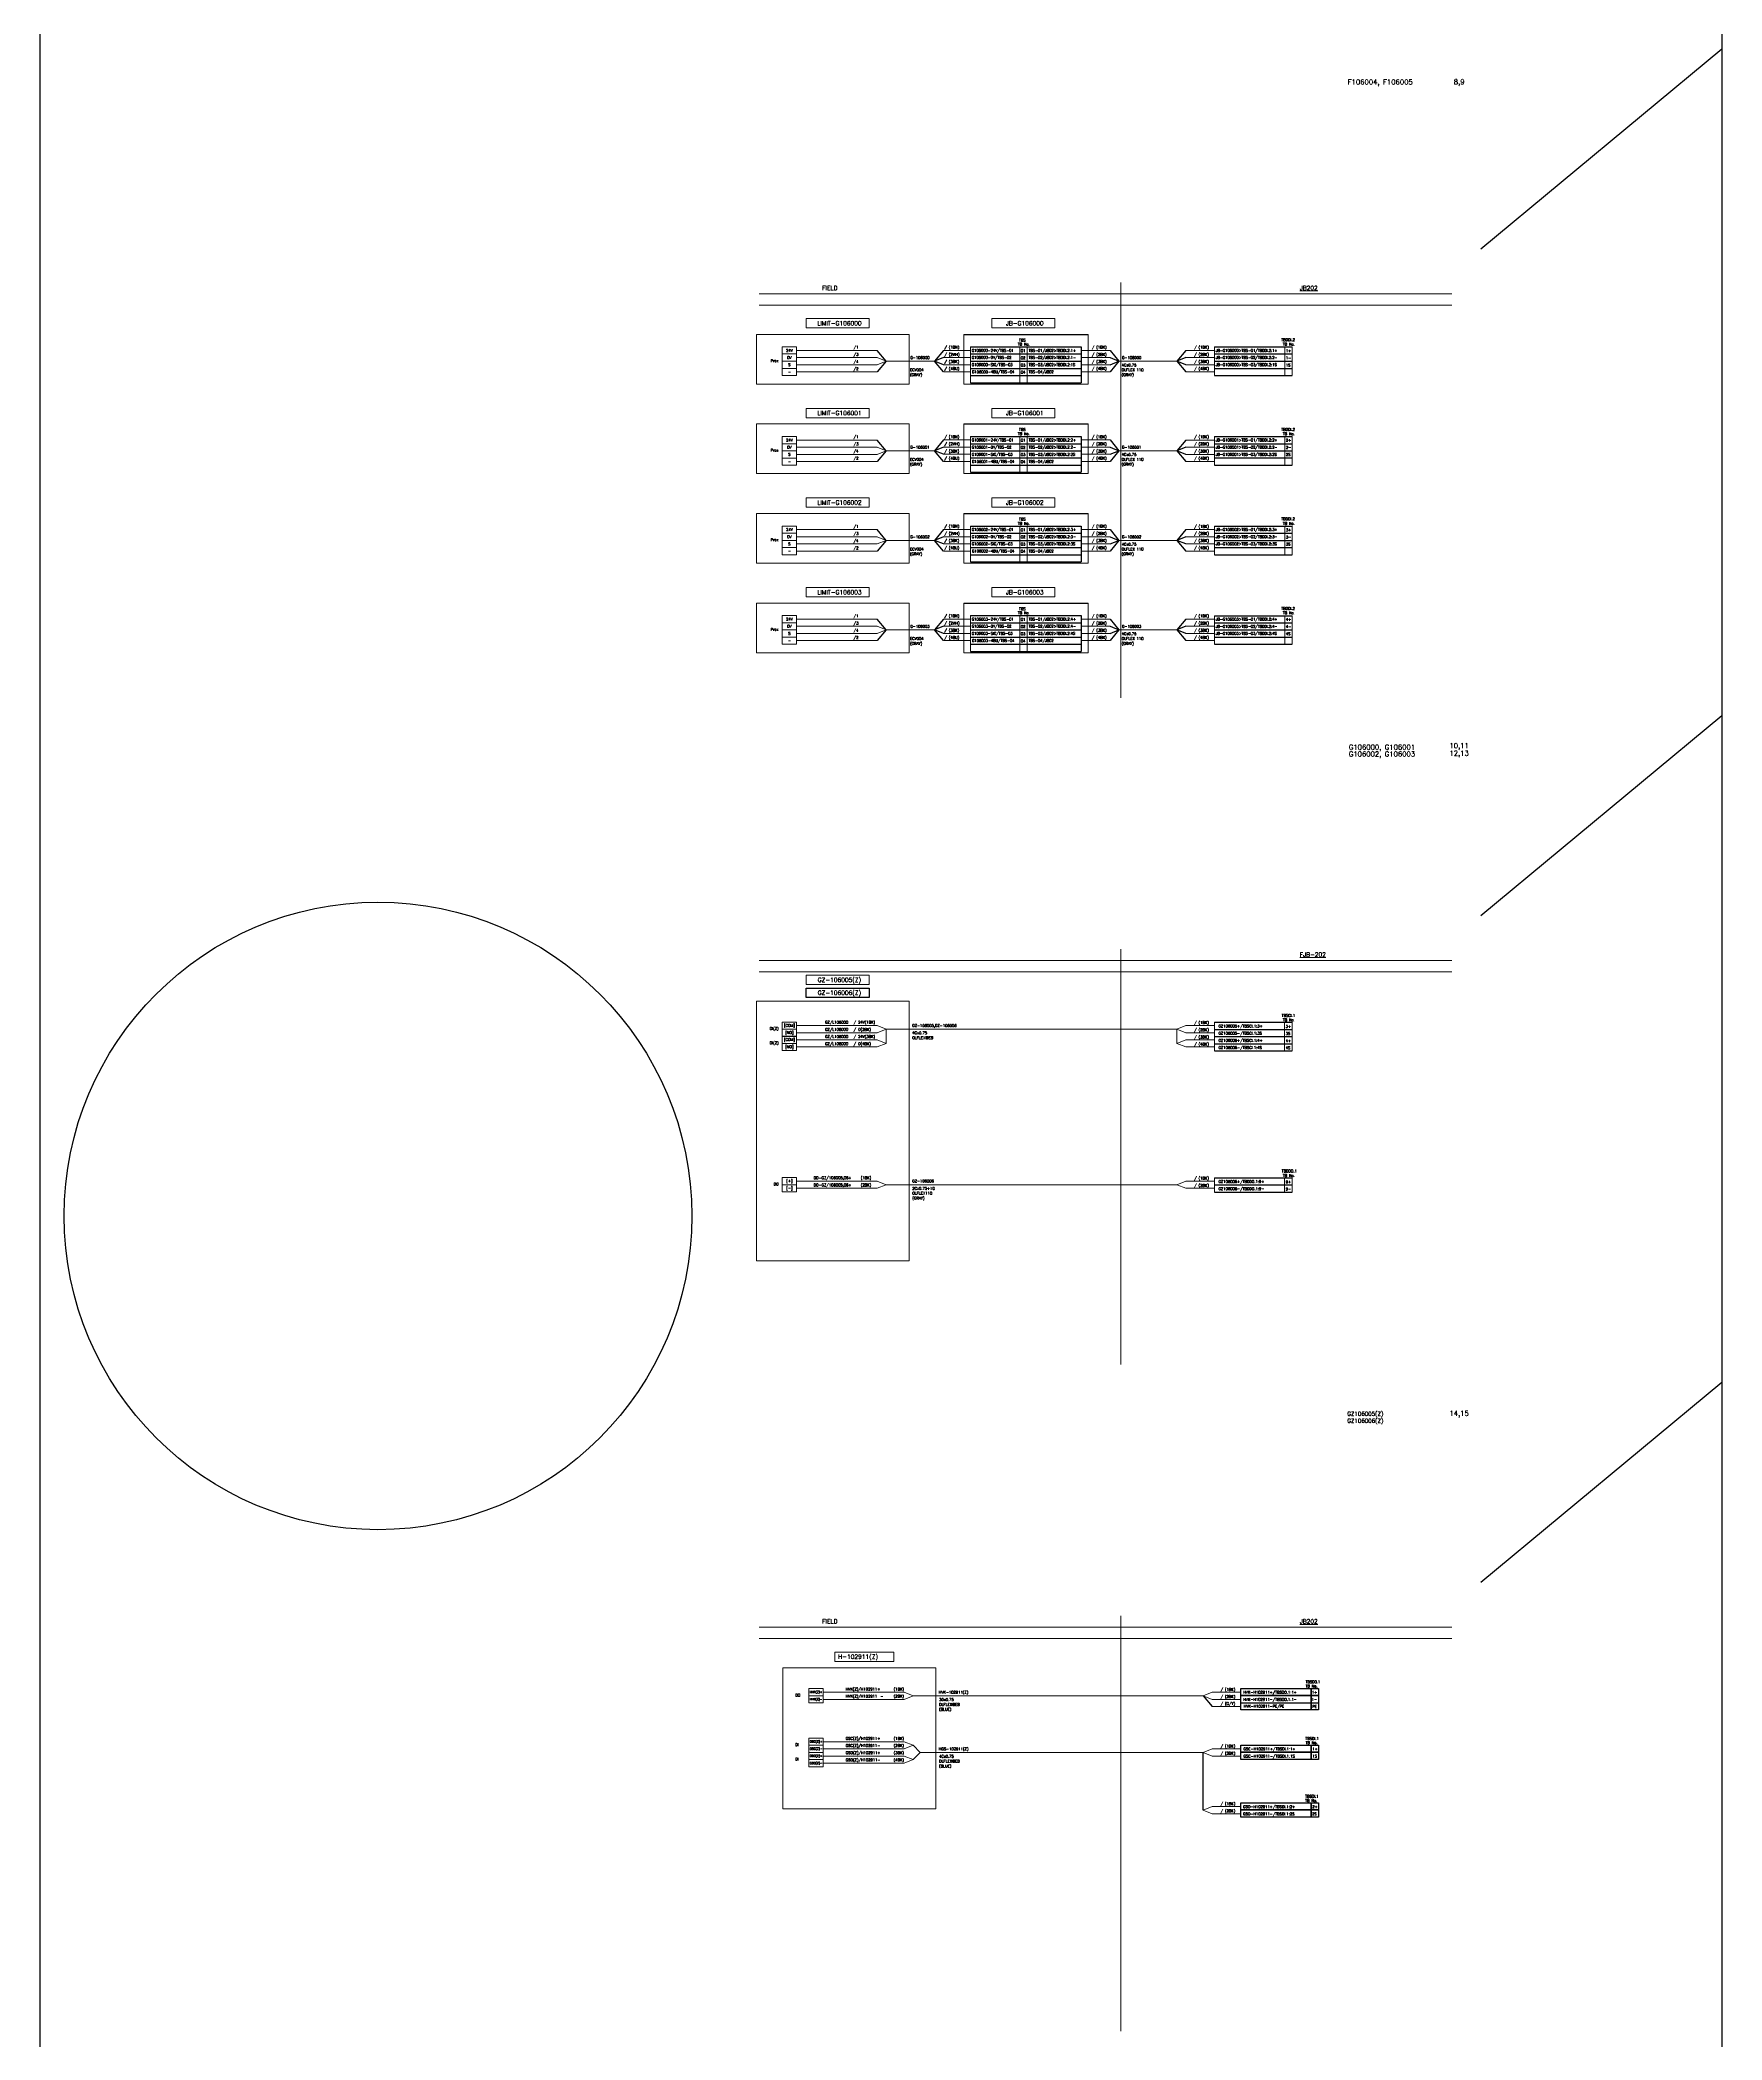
# Model space of a CAD drawing. Header units: millimetres. Extents: x -14942 to 24072, y -50285 to 2207.
# Drawn here: x -11137 to -10200, y -5395 to -4280 of the extents above; entities that cross this region are included whole.
import ezdxf
from ezdxf.enums import TextEntityAlignment as Align

# ---------------------------------------------------------------- set-up
doc = ezdxf.new("R2010")
doc.units = ezdxf.units.MM
doc.header["$MEASUREMENT"] = 0
for name, color, linetype in [('BORDER', 3, 'CONTINUOUS'), ('INSTRU', 4, 'CONTINUOUS'), ('INSTRUMENT', 1, 'CONTINUOUS'), ('LINE', 3, 'CONTINUOUS'), ('TEXT', 2, 'CONTINUOUS')]:
    doc.layers.add(name, color=color, linetype=linetype)
doc.styles.add('ROMANS', font='romans')

# ---------------------------------------------------------------- blocks, each defined once
blk = doc.blocks.new('TERMINAL BALL VALVE')
at = {"layer": 'INSTRU', "color": 7, "lineweight": 13}
for p, q in [((-10708.8, -4084.1), (-10700.8, -4084.1)), ((-10708.8, -4084.1), (-10708.8, -4088.1)), ((-10708.8, -4088.1), (-10700.8, -4088.1)), ((-10708.8, -4088.1), (-10708.8, -4092.1)), ((-10700.8, -4084.1), (-10700.8, -4088.1)), ((-10700.8, -4088.1), (-10700.8, -4092.1)), ((-10708.8, -4092.1), (-10700.8, -4092.1)), ((-10708.8, -4092.1), (-10700.8, -4092.1)), ((-10708.8, -4092.1), (-10700.8, -4092.1)), ((-10708.8, -4111.7), (-10708.8, -4115.7)), ((-10708.8, -4111.7), (-10700.8, -4111.7)), ((-10700.8, -4111.7), (-10700.8, -4115.7)), ((-10708.8, -4115.7), (-10700.8, -4115.7)), ((-10708.8, -4115.7), (-10708.8, -4119.7)), ((-10708.8, -4119.7), (-10700.8, -4119.7)), ((-10708.8, -4119.7), (-10708.8, -4123.7)), ((-10708.8, -4119.7), (-10700.8, -4119.7)), ((-10708.8, -4119.7), (-10700.8, -4119.7)), ((-10708.8, -4123.7), (-10700.8, -4123.7)), ((-10708.8, -4123.7), (-10708.8, -4127.7)), ((-10700.8, -4115.7), (-10700.8, -4119.7)), ((-10700.8, -4119.7), (-10700.8, -4123.7)), ((-10700.8, -4123.7), (-10700.8, -4127.7)), ((-10708.8, -4127.7), (-10700.8, -4127.7))]:
    blk.add_line(p, q, dxfattribs=at)
at = {"layer": 'TEXT', "color": 7, "lineweight": 13, "style": 'ROMANS'}
for s, p in [('HVK(Z)+', (-10704.8, -4086.1)), ('HVK(Z)-', (-10704.8, -4090.1)), ('GSC(Z)+', (-10704.8, -4113.7)), ('GSC(Z)-', (-10704.8, -4117.7)), ('GSO(Z)+', (-10704.8, -4121.7)), ('GSO(Z)-', (-10704.8, -4125.7))]:
    blk.add_text(s, height=1.2, dxfattribs=at).set_placement(p, align=Align.MIDDLE)
blk = doc.blocks.new('BOX2')
at = {"layer": 'INSTRU', "color": 7, "lineweight": 13}
for p, q in [((-10467.9, -3369.9), (-10467.9, -3377.9)), ((-10428.8, -3369.9), (-10428.8, -3377.9)), ((-10424.6, -3369.9), (-10424.6, -3377.9))]:
    blk.add_line(p, q, dxfattribs=at)
at = {"layer": 'INSTRUMENT', "color": 7}
for p, q in [((-10467.9, -3369.9), (-10424.6, -3369.9)), ((-10467.9, -3373.9), (-10424.6, -3373.9)), ((-10467.9, -3377.9), (-10424.6, -3377.9))]:
    blk.add_line(p, q, dxfattribs=at)

msp = doc.modelspace()

# ---------------------------------------------------------------- linework, layer by layer
at = {"layer": 'BORDER', "color": 7, "lineweight": 13}
for p, q in [((-10736.5, -4421.5), (-10350.5, -4421.5)), ((-10736.5, -4427.8), (-10350.5, -4427.8)), ((-10736.5, -4793.1), (-10350.5, -4793.1)), ((-10736.5, -4799.4), (-10350.5, -4799.4)), ((-10736.5, -5164.7), (-10350.5, -5164.7)), ((-10736.5, -5171), (-10350.5, -5171))]:
    msp.add_line(p, q, dxfattribs=at)
at = {"layer": 'BORDER', "color": 7, "lineweight": 13, "ltscale": 2.5}
for p, q in [((-10535, -4415.2), (-10535, -4646.7)), ((-10535, -4786.8), (-10535, -5018.3)), ((-10535, -5158.4), (-10535, -5390))]:
    msp.add_line(p, q, dxfattribs=at)
at = {"layer": 'INSTRU', "color": 7, "lineweight": 13}
for p, q in [((-10723.7, -4451), (-10715.7, -4451)), ((-10723.7, -4451), (-10715.7, -4451)), ((-10723.7, -4451), (-10715.7, -4451)), ((-10723.7, -4451), (-10723.7, -4455)), ((-10723.7, -4455), (-10715.7, -4455)), ((-10723.7, -4455), (-10715.7, -4455)), ((-10723.7, -4455), (-10715.7, -4455)), ((-10723.7, -4455), (-10723.7, -4459)), ((-10723.7, -4459), (-10723.7, -4463)), ((-10723.7, -4459), (-10715.7, -4459)), ((-10715.7, -4451), (-10715.7, -4455)), ((-10715.7, -4455), (-10715.7, -4459)), ((-10715.7, -4459), (-10715.7, -4463)), ((-10618.8, -4451), (-10618.8, -4471)), ((-10591.3, -4451), (-10591.3, -4471)), ((-10587.2, -4451), (-10587.2, -4471)), ((-10482.7, -4451), (-10482.7, -4467)), ((-10443.6, -4451), (-10443.6, -4467)), ((-10439.5, -4451), (-10439.5, -4467)), ((-10723.7, -4463), (-10715.7, -4463)), ((-10723.7, -4463), (-10723.7, -4467)), ((-10723.7, -4467), (-10715.7, -4467)), ((-10715.7, -4463), (-10715.7, -4467)), ((-10723.7, -4501), (-10715.7, -4501)), ((-10723.7, -4501), (-10715.7, -4501)), ((-10723.7, -4501), (-10715.7, -4501)), ((-10723.7, -4501), (-10723.7, -4505)), ((-10715.7, -4501), (-10715.7, -4505)), ((-10618.8, -4501), (-10618.8, -4520.9)), ((-10591.3, -4501), (-10591.3, -4520.9)), ((-10587.2, -4501), (-10587.2, -4520.9)), ((-10482.7, -4501), (-10482.7, -4516.9)), ((-10443.6, -4501), (-10443.6, -4516.9)), ((-10439.5, -4501), (-10439.5, -4516.9)), ((-10723.7, -4505), (-10715.7, -4505)), ((-10723.7, -4505), (-10715.7, -4505)), ((-10723.7, -4505), (-10715.7, -4505)), ((-10723.7, -4505), (-10723.7, -4509)), ((-10723.7, -4509), (-10723.7, -4513)), ((-10723.7, -4509), (-10715.7, -4509)), ((-10723.7, -4513), (-10715.7, -4513)), ((-10723.7, -4513), (-10723.7, -4517)), ((-10715.7, -4505), (-10715.7, -4509)), ((-10715.7, -4509), (-10715.7, -4513)), ((-10715.7, -4513), (-10715.7, -4517)), ((-10723.7, -4517), (-10715.7, -4517)), ((-10723.7, -4550.9), (-10715.7, -4550.9)), ((-10723.7, -4550.9), (-10715.7, -4550.9)), ((-10723.7, -4550.9), (-10715.7, -4550.9)), ((-10723.7, -4550.9), (-10723.7, -4554.9)), ((-10723.7, -4554.9), (-10715.7, -4554.9)), ((-10723.7, -4554.9), (-10715.7, -4554.9)), ((-10723.7, -4554.9), (-10715.7, -4554.9)), ((-10723.7, -4554.9), (-10723.7, -4558.9)), ((-10723.7, -4558.9), (-10723.7, -4562.9)), ((-10723.7, -4558.9), (-10715.7, -4558.9)), ((-10715.7, -4550.9), (-10715.7, -4554.9)), ((-10715.7, -4554.9), (-10715.7, -4558.9)), ((-10715.7, -4558.9), (-10715.7, -4562.9)), ((-10618.8, -4550.9), (-10618.8, -4570.8)), ((-10591.3, -4550.9), (-10591.3, -4570.8)), ((-10587.2, -4550.9), (-10587.2, -4570.8)), ((-10482.7, -4550.9), (-10482.7, -4566.9)), ((-10443.6, -4550.9), (-10443.6, -4566.9)), ((-10439.5, -4550.9), (-10439.5, -4566.9)), ((-10723.7, -4562.9), (-10715.7, -4562.9)), ((-10723.7, -4562.9), (-10723.7, -4566.9)), ((-10723.7, -4566.9), (-10715.7, -4566.9)), ((-10715.7, -4562.9), (-10715.7, -4566.9)), ((-10723.7, -4600.8), (-10715.7, -4600.8)), ((-10723.7, -4600.8), (-10715.7, -4600.8)), ((-10723.7, -4600.8), (-10715.7, -4600.8)), ((-10723.7, -4600.8), (-10723.7, -4604.8)), ((-10715.7, -4600.8), (-10715.7, -4604.8)), ((-10618.8, -4600.8), (-10618.8, -4620.8)), ((-10591.3, -4600.8), (-10591.3, -4620.8)), ((-10587.2, -4600.8), (-10587.2, -4620.8)), ((-10482.7, -4600.9), (-10482.7, -4616.8)), ((-10443.6, -4600.9), (-10443.6, -4616.8)), ((-10439.5, -4600.9), (-10439.5, -4616.8)), ((-10723.7, -4604.8), (-10715.7, -4604.8)), ((-10723.7, -4604.8), (-10715.7, -4604.8)), ((-10723.7, -4604.8), (-10715.7, -4604.8)), ((-10723.7, -4604.8), (-10723.7, -4608.8)), ((-10723.7, -4608.8), (-10723.7, -4612.8)), ((-10723.7, -4608.8), (-10715.7, -4608.8)), ((-10723.7, -4612.8), (-10715.7, -4612.8)), ((-10723.7, -4612.8), (-10723.7, -4616.8)), ((-10715.7, -4604.8), (-10715.7, -4608.8)), ((-10715.7, -4608.8), (-10715.7, -4612.8)), ((-10715.7, -4612.8), (-10715.7, -4616.8)), ((-10723.7, -4616.8), (-10715.7, -4616.8)), ((-10723.7, -4827.4), (-10715.7, -4827.4)), ((-10723.7, -4827.4), (-10723.7, -4831.4)), ((-10715.7, -4827.4), (-10715.7, -4831.4)), ((-10723.7, -4831.4), (-10715.7, -4831.4)), ((-10723.7, -4831.4), (-10723.7, -4835.4)), ((-10723.7, -4835.3), (-10715.7, -4835.3)), ((-10723.7, -4835.3), (-10723.7, -4839.3)), ((-10723.7, -4835.4), (-10715.7, -4835.4)), ((-10723.7, -4835.4), (-10715.7, -4835.4)), ((-10715.7, -4831.4), (-10715.7, -4835.4)), ((-10715.7, -4835.3), (-10715.7, -4839.3)), ((-10723.7, -4839.3), (-10715.7, -4839.3)), ((-10723.7, -4839.3), (-10723.7, -4843.3)), ((-10723.7, -4843.3), (-10715.7, -4843.3)), ((-10723.7, -4843.3), (-10715.7, -4843.3)), ((-10715.7, -4839.3), (-10715.7, -4843.3)), ((-10723.7, -4914.1), (-10715.7, -4914.1)), ((-10723.7, -4914.1), (-10723.7, -4918.1)), ((-10715.7, -4914.1), (-10715.7, -4918.1)), ((-10723.7, -4918.1), (-10715.7, -4918.1)), ((-10723.7, -4918.1), (-10723.7, -4922.1)), ((-10723.7, -4922.1), (-10715.7, -4922.1)), ((-10723.7, -4922.1), (-10715.7, -4922.1)), ((-10715.7, -4918.1), (-10715.7, -4922.1))]:
    msp.add_line(p, q, dxfattribs=at)
at = {"layer": 'INSTRUMENT', "color": 7}
for p, q in [((-11137.4, -2798.3), (-11137.4, -38144.8)), ((-10199.9, -2798.3), (-10199.9, -35286.8)), ((-10334.4, -4396.3), (-10199.9, -4284.9)), ((-10622.4, -4444.1), (-10553.2, -4444.1)), ((-10665.7, -4459), (-10670.7, -4453)), ((-10665.7, -4459), (-10670.7, -4465)), ((-10633.8, -4453), (-10638.8, -4459)), ((-10633.8, -4457), (-10638.8, -4459)), ((-10633.8, -4461), (-10638.8, -4459)), ((-10633.8, -4465), (-10638.8, -4459)), ((-10618.8, -4451), (-10591.3, -4451)), ((-10618.8, -4455), (-10557.1, -4455)), ((-10618.8, -4459), (-10557.1, -4459)), ((-10591.3, -4451), (-10557.1, -4451)), ((-10557.1, -4451), (-10557.1, -4471)), ((-10541, -4453), (-10536, -4459)), ((-10541, -4457), (-10536, -4459)), ((-10536, -4459), (-10541, -4465)), ((-10541, -4461), (-10536, -4459)), ((-10498.8, -4453), (-10503.8, -4459)), ((-10498.8, -4457), (-10503.8, -4459)), ((-10503.8, -4459), (-10498.8, -4465)), ((-10498.8, -4461), (-10503.8, -4459)), ((-10482.7, -4451), (-10439.5, -4451)), ((-10482.7, -4455), (-10439.5, -4455)), ((-10482.7, -4459), (-10439.5, -4459)), ((-10618.8, -4463), (-10557.1, -4463)), ((-10618.8, -4467), (-10557.1, -4467)), ((-10482.7, -4463), (-10439.5, -4463)), ((-10482.7, -4467), (-10439.5, -4467)), ((-10618.8, -4471), (-10557.1, -4471)), ((-10665.7, -4509), (-10670.7, -4503)), ((-10633.8, -4502.9), (-10638.8, -4508.9)), ((-10622.4, -4494), (-10553.2, -4494)), ((-10618.8, -4501), (-10591.3, -4501)), ((-10591.3, -4501), (-10557.1, -4501)), ((-10557.1, -4501), (-10557.1, -4520.9)), ((-10541, -4502.9), (-10536, -4508.9)), ((-10498.8, -4503), (-10503.8, -4509)), ((-10482.7, -4501), (-10439.5, -4501)), ((-10665.7, -4509), (-10670.7, -4515)), ((-10633.8, -4506.9), (-10638.8, -4509)), ((-10633.8, -4510.9), (-10638.8, -4509)), ((-10633.8, -4515), (-10638.8, -4509)), ((-10618.8, -4505), (-10557.1, -4505)), ((-10618.8, -4508.9), (-10557.1, -4508.9)), ((-10618.8, -4512.9), (-10557.1, -4512.9)), ((-10541, -4506.9), (-10536, -4509)), ((-10541, -4510.9), (-10536, -4509)), ((-10536, -4509), (-10541, -4515)), ((-10498.8, -4507), (-10503.8, -4509)), ((-10503.8, -4509), (-10498.8, -4515)), ((-10498.8, -4511), (-10503.8, -4509)), ((-10482.7, -4505), (-10439.5, -4505)), ((-10482.7, -4509), (-10439.5, -4509)), ((-10482.7, -4512.9), (-10439.5, -4512.9)), ((-10618.8, -4516.9), (-10557.1, -4516.9)), ((-10618.8, -4520.9), (-10557.1, -4520.9)), ((-10482.7, -4516.9), (-10439.5, -4516.9)), ((-10622.4, -4544), (-10553.2, -4544)), ((-10665.7, -4558.9), (-10670.7, -4552.9)), ((-10665.7, -4558.9), (-10670.7, -4564.9)), ((-10633.8, -4552.9), (-10638.8, -4558.9)), ((-10633.8, -4556.9), (-10638.8, -4558.9)), ((-10633.8, -4560.9), (-10638.8, -4558.9)), ((-10633.8, -4564.9), (-10638.8, -4558.9)), ((-10618.8, -4550.9), (-10591.3, -4550.9)), ((-10618.8, -4554.9), (-10557.1, -4554.9)), ((-10618.8, -4558.9), (-10557.1, -4558.9)), ((-10591.3, -4550.9), (-10557.1, -4550.9)), ((-10557.1, -4550.9), (-10557.1, -4570.8)), ((-10541, -4552.9), (-10536, -4558.9)), ((-10541, -4556.9), (-10536, -4558.9)), ((-10541, -4560.9), (-10536, -4558.9)), ((-10536, -4558.9), (-10541, -4564.9)), ((-10498.8, -4552.9), (-10503.8, -4558.9)), ((-10498.8, -4556.9), (-10503.8, -4558.9)), ((-10503.8, -4558.9), (-10498.8, -4564.9)), ((-10498.8, -4560.9), (-10503.8, -4558.9)), ((-10482.7, -4550.9), (-10439.5, -4550.9)), ((-10482.7, -4554.9), (-10439.5, -4554.9)), ((-10482.7, -4558.9), (-10439.5, -4558.9)), ((-10618.8, -4562.9), (-10557.1, -4562.9)), ((-10618.8, -4566.9), (-10557.1, -4566.9)), ((-10618.8, -4570.8), (-10557.1, -4570.8)), ((-10482.7, -4562.9), (-10439.5, -4562.9)), ((-10482.7, -4566.9), (-10439.5, -4566.9)), ((-10665.7, -4608.8), (-10670.7, -4602.8)), ((-10633.8, -4602.8), (-10638.8, -4608.8)), ((-10622.4, -4593.9), (-10553.2, -4593.9)), ((-10618.8, -4600.8), (-10591.3, -4600.8)), ((-10591.3, -4600.8), (-10557.1, -4600.8)), ((-10557.1, -4600.8), (-10557.1, -4620.8)), ((-10541, -4602.8), (-10536, -4608.8)), ((-10498.8, -4602.8), (-10503.8, -4608.8)), ((-10482.7, -4600.9), (-10439.5, -4600.9)), ((-10665.7, -4608.8), (-10670.7, -4614.8)), ((-10633.8, -4606.8), (-10638.8, -4608.8)), ((-10633.8, -4610.8), (-10638.8, -4608.8)), ((-10633.8, -4614.8), (-10638.8, -4608.8)), ((-10618.8, -4604.8), (-10557.1, -4604.8)), ((-10618.8, -4608.8), (-10557.1, -4608.8)), ((-10618.8, -4612.8), (-10557.1, -4612.8)), ((-10541, -4606.8), (-10536, -4608.8)), ((-10541, -4610.8), (-10536, -4608.8)), ((-10536, -4608.8), (-10541, -4614.8)), ((-10498.8, -4606.8), (-10503.8, -4608.8)), ((-10503.8, -4608.8), (-10498.8, -4614.8)), ((-10498.8, -4610.8), (-10503.8, -4608.8)), ((-10482.7, -4604.8), (-10439.5, -4604.8)), ((-10482.7, -4608.8), (-10439.5, -4608.8)), ((-10482.7, -4612.8), (-10439.5, -4612.8)), ((-10618.8, -4616.8), (-10557.1, -4616.8)), ((-10618.8, -4620.8), (-10557.1, -4620.8)), ((-10482.7, -4616.8), (-10439.5, -4616.8)), ((-10334.4, -4768), (-10199.9, -4656.5)), ((-10334.4, -5139.6), (-10199.9, -5028.1)), ((-10489, -5203), (-10484, -5208.9)), ((-10468, -5206.9), (-10424.8, -5206.9)), ((-10650.8, -5230.6), (-10646.9, -5234.6)), ((-10650.8, -5238.6), (-10646.9, -5234.6)), ((-10489, -5266.8), (-10489, -5234.6))]:
    msp.add_line(p, q, dxfattribs=at)
for points in [[(-10710.3, -4808.5), (-10675.2, -4808.5), (-10675.2, -4813.7), (-10710.3, -4813.7)], [(-10468, -5198.9), (-10424.8, -5198.9), (-10424.8, -5210.9), (-10468, -5210.9)], [(-10424.8, -5202.9), (-10468, -5202.9), (-10468, -5202.9), (-10424.8, -5202.9)], [(-10428.9, -5198.9), (-10428.9, -5198.9), (-10428.9, -5206.9), (-10428.9, -5210.9)], [(-10468, -5230.5), (-10424.8, -5230.5), (-10424.8, -5238.5), (-10468, -5238.5)], [(-10424.8, -5234.5), (-10468, -5234.5), (-10468, -5234.5), (-10424.8, -5234.5)], [(-10428.9, -5230.5), (-10428.9, -5230.5), (-10428.9, -5238.5), (-10428.9, -5238.5)], [(-10468, -5262.7), (-10424.8, -5262.7), (-10424.8, -5270.6), (-10468, -5270.6)], [(-10424.8, -5266.6), (-10468, -5266.6), (-10468, -5266.6), (-10424.8, -5266.6)], [(-10428.9, -5262.7), (-10428.9, -5262.7), (-10428.9, -5270.6), (-10428.9, -5270.6)]]:
    msp.add_lwpolyline(points, close=True, dxfattribs=at)
msp.add_circle((-10949, -4935.5), 174.9, dxfattribs=at)
at = {"layer": 'LINE', "color": 7, "lineweight": 13}
for p, q in [((-10710.3, -4435.3), (-10675.2, -4435.3)), ((-10710.3, -4435.3), (-10710.3, -4440.5)), ((-10675.2, -4435.3), (-10675.2, -4440.5)), ((-10606.9, -4435.3), (-10571.8, -4435.3)), ((-10606.9, -4435.3), (-10606.9, -4440.5)), ((-10571.8, -4435.3), (-10571.8, -4440.5)), ((-10710.3, -4440.5), (-10675.2, -4440.5)), ((-10606.9, -4440.5), (-10571.8, -4440.5)), ((-10715.7, -4453), (-10670.7, -4453)), ((-10715.7, -4457), (-10670.7, -4457)), ((-10665.7, -4459), (-10670.7, -4457)), ((-10670.7, -4461), (-10665.7, -4459)), ((-10665.7, -4459), (-10638.8, -4459)), ((-10618.8, -4453), (-10633.8, -4453)), ((-10618.8, -4457), (-10633.8, -4457)), ((-10557.1, -4453), (-10541, -4453)), ((-10557.1, -4457), (-10541, -4457)), ((-10536, -4459), (-10503.8, -4459)), ((-10503.8, -4459), (-10503.8, -4459)), ((-10482.7, -4453), (-10498.8, -4453)), ((-10482.7, -4457), (-10498.8, -4457)), ((-10715.7, -4461), (-10670.7, -4461)), ((-10715.7, -4465), (-10670.7, -4465)), ((-10618.8, -4461), (-10633.8, -4461)), ((-10618.8, -4465), (-10633.8, -4465)), ((-10557.1, -4461), (-10541, -4461)), ((-10557.1, -4465), (-10541, -4465)), ((-10482.7, -4461), (-10498.8, -4461)), ((-10482.7, -4465), (-10498.8, -4465)), ((-10710.3, -4485.3), (-10675.2, -4485.3)), ((-10710.3, -4485.3), (-10710.3, -4490.5)), ((-10710.3, -4490.5), (-10675.2, -4490.5)), ((-10675.2, -4485.3), (-10675.2, -4490.5)), ((-10606.9, -4485.3), (-10571.8, -4485.3)), ((-10606.9, -4485.3), (-10606.9, -4490.5)), ((-10606.9, -4490.5), (-10571.8, -4490.5)), ((-10571.8, -4485.3), (-10571.8, -4490.5)), ((-10715.7, -4503), (-10670.7, -4503)), ((-10618.8, -4502.9), (-10633.8, -4502.9)), ((-10557.1, -4502.9), (-10541, -4502.9)), ((-10482.7, -4503), (-10498.8, -4503)), ((-10715.7, -4507), (-10670.7, -4507)), ((-10715.7, -4511), (-10670.7, -4511)), ((-10715.7, -4515), (-10670.7, -4515)), ((-10665.7, -4509), (-10670.7, -4507)), ((-10670.7, -4511), (-10665.7, -4509)), ((-10665.7, -4509), (-10638.8, -4509)), ((-10618.8, -4506.9), (-10633.8, -4506.9)), ((-10618.8, -4510.9), (-10633.8, -4510.9)), ((-10618.8, -4515), (-10633.8, -4515)), ((-10557.1, -4506.9), (-10541, -4506.9)), ((-10557.1, -4510.9), (-10541, -4510.9)), ((-10557.1, -4515), (-10541, -4515)), ((-10536, -4509), (-10503.8, -4509)), ((-10503.8, -4509), (-10503.8, -4509)), ((-10482.7, -4507), (-10498.8, -4507)), ((-10482.7, -4511), (-10498.8, -4511)), ((-10482.7, -4515), (-10498.8, -4515)), ((-10710.3, -4535.2), (-10675.2, -4535.2)), ((-10710.3, -4535.2), (-10710.3, -4540.4)), ((-10675.2, -4535.2), (-10675.2, -4540.4)), ((-10606.9, -4535.2), (-10571.8, -4535.2)), ((-10606.9, -4535.2), (-10606.9, -4540.4)), ((-10571.8, -4535.2), (-10571.8, -4540.4)), ((-10710.3, -4540.4), (-10675.2, -4540.4)), ((-10606.9, -4540.4), (-10571.8, -4540.4)), ((-10715.7, -4552.9), (-10670.7, -4552.9)), ((-10715.7, -4556.9), (-10670.7, -4556.9)), ((-10665.7, -4558.9), (-10670.7, -4556.9)), ((-10670.7, -4560.9), (-10665.7, -4558.9)), ((-10665.7, -4558.9), (-10638.8, -4558.9)), ((-10618.8, -4552.9), (-10633.8, -4552.9)), ((-10618.8, -4556.9), (-10633.8, -4556.9)), ((-10557.1, -4552.9), (-10541, -4552.9)), ((-10557.1, -4556.9), (-10541, -4556.9)), ((-10536, -4558.9), (-10503.8, -4558.9)), ((-10503.8, -4558.9), (-10503.8, -4558.9)), ((-10482.7, -4552.9), (-10498.8, -4552.9)), ((-10482.7, -4556.9), (-10498.8, -4556.9)), ((-10715.7, -4560.9), (-10670.7, -4560.9)), ((-10715.7, -4564.9), (-10670.7, -4564.9)), ((-10618.8, -4560.9), (-10633.8, -4560.9)), ((-10618.8, -4564.9), (-10633.8, -4564.9)), ((-10557.1, -4560.9), (-10541, -4560.9)), ((-10557.1, -4564.9), (-10541, -4564.9)), ((-10482.7, -4560.9), (-10498.8, -4560.9)), ((-10482.7, -4564.9), (-10498.8, -4564.9)), ((-10710.3, -4585.1), (-10675.2, -4585.1)), ((-10710.3, -4585.1), (-10710.3, -4590.3)), ((-10710.3, -4590.3), (-10675.2, -4590.3)), ((-10675.2, -4585.1), (-10675.2, -4590.3)), ((-10606.9, -4585.1), (-10571.8, -4585.1)), ((-10606.9, -4585.1), (-10606.9, -4590.3)), ((-10606.9, -4590.3), (-10571.8, -4590.3)), ((-10571.8, -4585.1), (-10571.8, -4590.3)), ((-10715.7, -4602.8), (-10670.7, -4602.8)), ((-10618.8, -4602.8), (-10633.8, -4602.8)), ((-10557.1, -4602.8), (-10541, -4602.8)), ((-10482.7, -4602.8), (-10498.8, -4602.8)), ((-10715.7, -4606.8), (-10670.7, -4606.8)), ((-10715.7, -4610.8), (-10670.7, -4610.8)), ((-10715.7, -4614.8), (-10670.7, -4614.8)), ((-10665.7, -4608.8), (-10670.7, -4606.8)), ((-10670.7, -4610.8), (-10665.7, -4608.8)), ((-10665.7, -4608.8), (-10638.8, -4608.8)), ((-10618.8, -4606.8), (-10633.8, -4606.8)), ((-10618.8, -4610.8), (-10633.8, -4610.8)), ((-10618.8, -4614.8), (-10633.8, -4614.8)), ((-10557.1, -4606.8), (-10541, -4606.8)), ((-10557.1, -4610.8), (-10541, -4610.8)), ((-10557.1, -4614.8), (-10541, -4614.8)), ((-10536, -4608.8), (-10503.8, -4608.8)), ((-10503.8, -4608.8), (-10503.8, -4608.8)), ((-10482.7, -4606.8), (-10498.8, -4606.8)), ((-10482.7, -4610.8), (-10498.8, -4610.8)), ((-10482.7, -4614.8), (-10498.8, -4614.8)), ((-10710.3, -4801.3), (-10675.2, -4801.3)), ((-10710.3, -4801.3), (-10710.3, -4806.5)), ((-10675.2, -4801.3), (-10675.2, -4806.5)), ((-10710.3, -4806.5), (-10675.2, -4806.5)), ((-10710.3, -4808.5), (-10675.2, -4808.5)), ((-10710.3, -4813.7), (-10675.2, -4813.7)), ((-10715.7, -4829.4), (-10670.7, -4829.4)), ((-10715.7, -4833.4), (-10670.7, -4833.4)), ((-10715.7, -4837.3), (-10670.7, -4837.3)), ((-10665.7, -4831.4), (-10670.7, -4829.4)), ((-10670.7, -4833.4), (-10665.7, -4831.4)), ((-10665.7, -4839.3), (-10670.7, -4837.3)), ((-10665.7, -4831.4), (-10503.8, -4831.4)), ((-10665.7, -4839.3), (-10665.7, -4831.4)), ((-10503.8, -4831.4), (-10498.8, -4829.4)), ((-10503.8, -4831.4), (-10498.8, -4833.4)), ((-10503.8, -4839.3), (-10503.8, -4831.4)), ((-10503.8, -4839.3), (-10498.8, -4837.3)), ((-10482.7, -4829.4), (-10498.8, -4829.4)), ((-10482.7, -4833.4), (-10498.8, -4833.4)), ((-10482.7, -4837.3), (-10498.8, -4837.3)), ((-10715.7, -4841.3), (-10670.7, -4841.3)), ((-10670.7, -4841.3), (-10665.7, -4839.3)), ((-10503.8, -4839.3), (-10498.8, -4841.3)), ((-10482.7, -4841.3), (-10498.8, -4841.3)), ((-10715.7, -4916.1), (-10670.7, -4916.1)), ((-10665.7, -4918.1), (-10670.7, -4916.1)), ((-10503.8, -4918.1), (-10498.8, -4916.1)), ((-10482.7, -4916.1), (-10498.8, -4916.1)), ((-10715.7, -4920.1), (-10670.7, -4920.1)), ((-10670.7, -4920.1), (-10665.7, -4918.1)), ((-10665.7, -4918.1), (-10503.8, -4918.1)), ((-10503.8, -4918.1), (-10498.8, -4920.1)), ((-10482.7, -4920.1), (-10498.8, -4920.1)), ((-10694.3, -5178.6), (-10661.5, -5178.6)), ((-10694.3, -5178.6), (-10694.3, -5183.8)), ((-10694.3, -5183.8), (-10661.5, -5183.8)), ((-10661.5, -5178.6), (-10661.5, -5183.8)), ((-10700.8, -5201), (-10655.8, -5201)), ((-10700.8, -5205), (-10655.8, -5205)), ((-10650.8, -5203), (-10655.8, -5201)), ((-10655.8, -5205), (-10650.8, -5203)), ((-10650.8, -5203), (-10489, -5203)), ((-10489, -5203), (-10484, -5201)), ((-10489, -5203), (-10484, -5205)), ((-10468, -5201), (-10484, -5201)), ((-10468, -5205), (-10484, -5205)), ((-10468, -5208.9), (-10484, -5208.9)), ((-10700.8, -5228.6), (-10655.8, -5228.6)), ((-10650.8, -5230.6), (-10655.8, -5228.6)), ((-10700.8, -5232.6), (-10655.8, -5232.6)), ((-10700.8, -5236.6), (-10655.8, -5236.6)), ((-10655.8, -5232.6), (-10650.8, -5230.6)), ((-10650.8, -5238.6), (-10655.8, -5236.6)), ((-10655.8, -5240.6), (-10650.8, -5238.6)), ((-10646.9, -5234.6), (-10489, -5234.6)), ((-10494.7, -5234.6), (-10489, -5234.6)), ((-10489, -5234.6), (-10484, -5232.6)), ((-10489, -5234.6), (-10484, -5236.6)), ((-10468, -5232.6), (-10484, -5232.6)), ((-10468, -5236.6), (-10484, -5236.6)), ((-10700.8, -5240.6), (-10655.8, -5240.6)), ((-10489, -5266.8), (-10484, -5264.8)), ((-10489, -5266.8), (-10484, -5268.8)), ((-10468, -5264.8), (-10484, -5264.8)), ((-10468, -5268.8), (-10484, -5268.8))]:
    msp.add_line(p, q, dxfattribs=at)
at = {"layer": 'LINE', "color": 7, "lineweight": 13, "ltscale": 8}
for p, q in [((-10738.1, -4471.8), (-10738.1, -4444.1)), ((-10652.9, -4444.1), (-10738.1, -4444.1)), ((-10652.9, -4471.8), (-10652.9, -4444.1)), ((-10622.4, -4471.8), (-10622.4, -4444.1)), ((-10553.2, -4471.8), (-10553.2, -4444.1)), ((-10652.9, -4471.8), (-10738.1, -4471.8)), ((-10553.2, -4471.8), (-10622.4, -4471.8)), ((-10738.1, -4521.7), (-10738.1, -4494)), ((-10652.9, -4494), (-10738.1, -4494)), ((-10652.9, -4521.7), (-10652.9, -4494)), ((-10622.4, -4521.7), (-10622.4, -4494)), ((-10553.2, -4521.7), (-10553.2, -4494)), ((-10652.9, -4521.7), (-10738.1, -4521.7)), ((-10553.2, -4521.7), (-10622.4, -4521.7)), ((-10738.1, -4571.6), (-10738.1, -4544)), ((-10652.9, -4544), (-10738.1, -4544)), ((-10652.9, -4571.6), (-10652.9, -4544)), ((-10622.4, -4571.6), (-10622.4, -4544)), ((-10553.2, -4571.6), (-10553.2, -4544)), ((-10652.9, -4571.6), (-10738.1, -4571.6)), ((-10553.2, -4571.6), (-10622.4, -4571.6)), ((-10738.1, -4621.6), (-10738.1, -4593.9)), ((-10652.9, -4593.9), (-10738.1, -4593.9)), ((-10652.9, -4621.6), (-10652.9, -4593.9)), ((-10622.4, -4621.6), (-10622.4, -4593.9)), ((-10553.2, -4621.6), (-10553.2, -4593.9)), ((-10652.9, -4621.6), (-10738.1, -4621.6)), ((-10553.2, -4621.6), (-10622.4, -4621.6)), ((-10738.1, -4960.5), (-10738.1, -4815.8)), ((-10652.9, -4815.8), (-10738.1, -4815.8)), ((-10652.9, -4960.5), (-10652.9, -4815.8)), ((-10652.9, -4960.5), (-10738.1, -4960.5)), ((-10723.3, -5266.1), (-10723.3, -5187.4)), ((-10638, -5187.4), (-10723.3, -5187.4)), ((-10638, -5266.1), (-10638, -5187.4)), ((-10638, -5266.1), (-10723.3, -5266.1))]:
    msp.add_line(p, q, dxfattribs=at)

# ---------------------------------------------------------------- block references
at = {"layer": 'INSTRUMENT', "color": 7}
for name, p in [('BOX2', (-14.9, -1457.6)), ('BOX2', (-14.9, -1465.6)), ('BOX2', (-14.9, -1544.3)), ('TERMINAL BALL VALVE', (0, -1114.9))]:
    msp.add_blockref(name, p, dxfattribs=at)

# ---------------------------------------------------------------- texts
at = {"layer": 'TEXT', "color": 7, "lineweight": 13, "style": 'ROMANS'}
for s, height, p in [('F106004, F106005', 2.8, (-10408.5, -4304.8)), ('FIELD', 2.4, (-10701.4, -4419.4)), ('%%UJB202', 2.4, (-10435.2, -4419.4)), ('TBS', 1.5, (-10591.7, -4448)), ('TBDDI.2', 1.5, (-10445.5, -4447.8)), ('/1', 1.5, (-10683.9, -4452)), ('/3', 1.5, (-10683.9, -4456)), ('/4', 1.5, (-10683.9, -4460)), ('G-106000', 1.5, (-10652.3, -4457.8)), ('/ (1BN)', 1.5, (-10633.3, -4452)), ('/ (2WH)', 1.5, (-10633.3, -4456)), ('/ (3BK)', 1.5, (-10633.3, -4460)), ('TB No.', 1.5, (-10592.4, -4450.3)), ('01', 1.5, (-10590.7, -4453.9)), ('02', 1.5, (-10590.7, -4457.9)), ('/ (1BK)', 1.5, (-10551.1, -4452)), ('/ (2BK)', 1.5, (-10551.1, -4456)), ('/ (3BK)', 1.5, (-10551.1, -4460)), ('G-106000', 1.5, (-10534.3, -4457.8)), ('/ (1BK)', 1.5, (-10494.1, -4452)), ('/ (2BK)', 1.5, (-10494.1, -4456)), ('/ (3BK)', 1.5, (-10494.1, -4460)), ('TB No.', 1.5, (-10444.7, -4450.3)), ('1+', 1.5, (-10443, -4453.9)), ('1-', 1.5, (-10443, -4457.9)), ('/2', 1.5, (-10683.9, -4464)), ('ECV004', 1.5, (-10652.5, -4464.6)), ('(GRAY)', 1.5, (-10652.5, -4467.3)), ('/ (4BU)', 1.5, (-10633.3, -4463.9)), ('03', 1.5, (-10590.7, -4461.9)), ('04', 1.5, (-10590.7, -4465.9)), ('/ (4BK)', 1.5, (-10551.1, -4463.9)), ('4Cx0.75', 1.5, (-10534.5, -4461.9)), ('OLFLEX 110', 1.5, (-10534.5, -4464.6)), ('(GRAY)', 1.5, (-10534.5, -4467.3)), ('/ (4BK)', 1.5, (-10494.1, -4463.9)), ('1S', 1.5, (-10443, -4461.9)), ('/1', 1.5, (-10683.9, -4501.9)), ('/3', 1.5, (-10683.9, -4505.9)), ('/ (1BN)', 1.5, (-10633.3, -4501.9)), ('/ (2WH)', 1.5, (-10633.3, -4505.9)), ('TB No.', 1.5, (-10592.4, -4500.2)), ('TBS', 1.5, (-10591.7, -4497.9)), ('01', 1.5, (-10590.7, -4503.8)), ('/ (1BK)', 1.5, (-10551.1, -4501.9)), ('/ (2BK)', 1.5, (-10551.1, -4505.9)), ('/ (1BK)', 1.5, (-10494.1, -4501.9)), ('/ (2BK)', 1.5, (-10494.1, -4505.9)), ('TBDDI.2', 1.5, (-10445.5, -4497.8)), ('TB No.', 1.5, (-10444.7, -4500.3)), ('2+', 1.5, (-10443, -4503.8)), ('/4', 1.5, (-10683.9, -4509.9)), ('/2', 1.5, (-10683.9, -4513.9)), ('ECV004', 1.5, (-10652.5, -4514.5)), ('G-106001', 1.5, (-10652.3, -4507.7)), ('/ (3BK)', 1.5, (-10633.3, -4509.9)), ('/ (4BU)', 1.5, (-10633.3, -4513.9)), ('02', 1.5, (-10590.7, -4507.8)), ('03', 1.5, (-10590.7, -4511.8)), ('04', 1.5, (-10590.7, -4515.8)), ('/ (3BK)', 1.5, (-10551.1, -4509.9)), ('/ (4BK)', 1.5, (-10551.1, -4513.9)), ('4Cx0.75', 1.5, (-10534.5, -4511.8)), ('OLFLEX 110', 1.5, (-10534.5, -4514.5)), ('G-106001', 1.5, (-10534.3, -4507.7)), ('/ (3BK)', 1.5, (-10494.1, -4509.9)), ('/ (4BK)', 1.5, (-10494.1, -4513.9)), ('2-', 1.5, (-10443, -4507.8)), ('2S', 1.5, (-10443, -4511.8)), ('(GRAY)', 1.5, (-10652.5, -4517.2)), ('(GRAY)', 1.5, (-10534.5, -4517.2)), ('TB No.', 1.5, (-10592.4, -4550.2)), ('TBS', 1.5, (-10591.7, -4547.8)), ('TBDDI.2', 1.5, (-10445.5, -4547.7)), ('TB No.', 1.5, (-10444.7, -4550.2)), ('/1', 1.5, (-10683.9, -4551.9)), ('/3', 1.5, (-10683.9, -4555.9)), ('/4', 1.5, (-10683.9, -4559.9)), ('G-106002', 1.5, (-10652.3, -4557.7)), ('/ (1BN)', 1.5, (-10633.3, -4551.8)), ('/ (2WH)', 1.5, (-10633.3, -4555.8)), ('/ (3BK)', 1.5, (-10633.3, -4559.8)), ('01', 1.5, (-10590.7, -4553.8)), ('02', 1.5, (-10590.7, -4557.7)), ('/ (1BK)', 1.5, (-10551.1, -4551.8)), ('/ (2BK)', 1.5, (-10551.1, -4555.8)), ('/ (3BK)', 1.5, (-10551.1, -4559.8)), ('G-106002', 1.5, (-10534.3, -4557.7)), ('/ (1BK)', 1.5, (-10494.1, -4551.9)), ('/ (2BK)', 1.5, (-10494.1, -4555.8)), ('/ (3BK)', 1.5, (-10494.1, -4559.8)), ('3+', 1.5, (-10443, -4553.8)), ('3-', 1.5, (-10443, -4557.8)), ('/2', 1.5, (-10683.9, -4563.9)), ('ECV004', 1.5, (-10652.5, -4564.5)), ('(GRAY)', 1.5, (-10652.5, -4567.2)), ('/ (4BU)', 1.5, (-10633.3, -4563.8)), ('03', 1.5, (-10590.7, -4561.7)), ('04', 1.5, (-10590.7, -4565.7)), ('/ (4BK)', 1.5, (-10551.1, -4563.8)), ('4Cx0.75', 1.5, (-10534.5, -4561.8)), ('OLFLEX 110', 1.5, (-10534.5, -4564.5)), ('(GRAY)', 1.5, (-10534.5, -4567.2)), ('/ (4BK)', 1.5, (-10494.1, -4563.8)), ('3S', 1.5, (-10443, -4561.7)), ('/1', 1.5, (-10683.9, -4601.8)), ('/3', 1.5, (-10683.9, -4605.8)), ('/ (1BN)', 1.5, (-10633.3, -4601.8)), ('/ (2WH)', 1.5, (-10633.3, -4605.8)), ('TB No.', 1.5, (-10592.4, -4600.1)), ('TBS', 1.5, (-10591.7, -4597.8)), ('01', 1.5, (-10590.7, -4603.7)), ('/ (1BK)', 1.5, (-10551.1, -4601.8)), ('/ (2BK)', 1.5, (-10551.1, -4605.8)), ('/ (1BK)', 1.5, (-10494.1, -4601.8)), ('/ (2BK)', 1.5, (-10494.1, -4605.8)), ('TBDDI.2', 1.5, (-10445.5, -4597.6)), ('TB No.', 1.5, (-10444.7, -4600.1)), ('4+', 1.5, (-10443, -4603.7)), ('/4', 1.5, (-10683.9, -4609.8)), ('/2', 1.5, (-10683.9, -4613.8)), ('ECV004', 1.5, (-10652.5, -4614.4)), ('(GRAY)', 1.5, (-10652.5, -4617.1)), ('G-106003', 1.5, (-10652.3, -4607.6)), ('/ (3BK)', 1.5, (-10633.3, -4609.8)), ('/ (4BU)', 1.5, (-10633.3, -4613.8)), ('02', 1.5, (-10590.7, -4607.7)), ('03', 1.5, (-10590.7, -4611.7)), ('04', 1.5, (-10590.7, -4615.7)), ('/ (3BK)', 1.5, (-10551.1, -4609.8)), ('/ (4BK)', 1.5, (-10551.1, -4613.8)), ('4Cx0.75', 1.5, (-10534.5, -4611.7)), ('OLFLEX 110', 1.5, (-10534.5, -4614.4)), ('(GRAY)', 1.5, (-10534.5, -4617.1)), ('G-106003', 1.5, (-10534.3, -4607.6)), ('/ (3BK)', 1.5, (-10494.1, -4609.8)), ('/ (4BK)', 1.5, (-10494.1, -4613.8)), ('4-', 1.5, (-10443, -4607.7)), ('4S', 1.5, (-10443, -4611.7)), ('G106000, G106001', 2.8, (-10407.9, -4675.6)), ('G106002, G106003', 2.8, (-10407.9, -4679.4)), ('%%UFJB-202', 2.4, (-10435.2, -4791)), ('GZ/L106000', 1.5, (-10699.8, -4828.3)), ('/ 24V(1BK)', 1.5, (-10683.9, -4828.3)), ('/ (1BK)', 1.5, (-10494.1, -4828.5)), ('TBSCI.1', 1.5, (-10445.3, -4824.5)), ('TB No.', 1.5, (-10444.7, -4827)), ('GZ/L106000', 1.5, (-10699.8, -4832.3)), ('GZ/L106000', 1.5, (-10699.8, -4836.3)), ('GZ/L106000', 1.5, (-10699.8, -4840.3)), ('/', 1.5, (-10683.9, -4832.3)), ('/ 24V(3BK)', 1.5, (-10683.9, -4836.3)), ('/', 1.5, (-10683.9, -4840.3)), ('0(2BK)', 1.5, (-10681.3, -4832.3)), ('0(4BK)', 1.5, (-10681.3, -4840.3)), ('/ (2BK)', 1.5, (-10494.1, -4832.5)), ('/ (3BK)', 1.5, (-10494.1, -4836.5)), ('/ (4BK)', 1.5, (-10494.1, -4840.5)), ('GZ106005+/TBSCI.1:3+', 1.5, (-10480.5, -4830.4)), ('GZ106005-/TBSCI.1:3S', 1.5, (-10480.5, -4834.4)), ('GZ106006+/TBSCI.1:4+', 1.5, (-10480.5, -4838.4)), ('3+', 1.5, (-10443.1, -4830.6)), ('3S', 1.5, (-10443.1, -4834.6)), ('4+', 1.5, (-10443.1, -4838.6)), ('GZ106006-/TBSCI.1:4S', 1.5, (-10480.5, -4842.4)), ('4S', 1.5, (-10443.1, -4842.5)), ('DO-GZ/106005,06+', 1.5, (-10706.2, -4915)), ('(1BK)', 1.5, (-10679.9, -4915)), ('/ (1BK)', 1.5, (-10494.1, -4915.2)), ('GZ106006+/TBDDO.1:9+', 1.5, (-10480.5, -4917.1)), ('TBDDO.1', 1.5, (-10445.3, -4911.2)), ('TB No.', 1.5, (-10444.7, -4913.7)), ('9+', 1.5, (-10443.1, -4917.3)), ('DO-GZ/106005,06+', 1.5, (-10706.2, -4919)), ('(2BK)', 1.5, (-10679.9, -4919)), ('/ (2BK)', 1.5, (-10494.1, -4919.2)), ('GZ106006-/TBDDO.1:9-', 1.5, (-10480.5, -4921.1)), ('9-', 1.5, (-10443.1, -4921.3)), ('GZ106005(Z)', 2.24, (-10408.7, -5046.9)), ('GZ106006(Z)', 2.24, (-10408.7, -5050.8)), ('FIELD', 2.4, (-10701.4, -5162.7)), ('%%UJB202', 2.4, (-10435.2, -5162.7)), ('H-102911(Z)', 2.4, (-10692.5, -5182.4)), ('TBSD0.1 ', 1.5, (-10432, -5196)), ('DO', 1.5, (-10716.4, -5203.4)), ('HVK(Z)/H102911+', 1.5, (-10688.3, -5200)), ('HVK(Z)/H102911', 1.5, (-10688.3, -5204)), ('-', 1.5, (-10669, -5204)), ('(1BK)', 1.5, (-10661.6, -5200)), ('(2BK)', 1.5, (-10661.6, -5204)), ('HVK-102911(Z)', 1.5, (-10636.4, -5201.8)), ('/ (1BK)', 1.5, (-10479.4, -5200.2)), ('/ (2BK)', 1.5, (-10479.4, -5204.2)), ('/ (G/Y)', 1.5, (-10479.4, -5208.1)), ('HVK-H102911+/TBSDO.1:1+', 1.5, (-10466.7, -5201.8)), ('HVK-H102911-/TBSDO.1:1-', 1.5, (-10466.7, -5205.8)), ('TB No.', 1.5, (-10432, -5198.3)), ('1+', 1.5, (-10428.5, -5201.8)), ('1-', 1.5, (-10428.6, -5205.8)), ('PE', 1.5, (-10428.3, -5209.7)), ('GSC(Z)/H102911+', 1.5, (-10688.3, -5227.5)), ('(1BK)', 1.5, (-10661.6, -5227.5)), ('TBSDI.1 ', 1.5, (-10432.1, -5227.6)), ('TB No.', 1.5, (-10432, -5229.9)), ('DI', 1.5, (-10716.4, -5231)), ('DI', 1.5, (-10716.4, -5239)), ('GSC(Z)/H102911-', 1.5, (-10688.3, -5231.5)), ('GSO(Z)/H102911+', 1.5, (-10688.3, -5235.5)), ('GSO(Z)/H102911-', 1.5, (-10688.3, -5239.5)), ('(2BK)', 1.5, (-10661.6, -5231.5)), ('(3BK)', 1.5, (-10661.6, -5235.5)), ('(4BK)', 1.5, (-10661.6, -5239.5)), ('HGS-102911(Z)', 1.5, (-10636.4, -5233.4)), ('/ (1BK)', 1.5, (-10479.4, -5231.8)), ('/ (2BK)', 1.5, (-10479.4, -5235.8)), ('GSC-H102911+/TBSDI.1:1+', 1.5, (-10466.6, -5233.4)), ('GSC-H102911-/TBSDI.1:1S', 1.5, (-10466.6, -5237.4)), ('1+', 1.5, (-10428.2, -5233.4)), ('1S', 1.5, (-10428.2, -5237.4)), ('/ (1BK)', 1.5, (-10479.4, -5263.9)), ('TBSDI.1 ', 1.5, (-10432.2, -5259.8)), ('TB No.', 1.5, (-10432.2, -5262.2)), ('/ (2BK)', 1.5, (-10479.4, -5267.9)), ('GSO-H102911+/TBSDI.1:2+', 1.5, (-10466.8, -5265.6)), ('GSO-H102911-/TBSDI.1:2S', 1.5, (-10466.8, -5269.6)), ('2S', 1.5, (-10428.4, -5269.6)), ('2+', 1.5, (-10428.3, -5265.6))]:
    msp.add_text(s, height=height, dxfattribs=at).set_placement(p)
for s, height, p in [('8,9', 2.8, (-10346.4, -4303.7)), ('24V', 1.5, (-10719.7, -4453)), ('0V', 1.5, (-10719.7, -4457)), ('-', 1.5, (-10719.7, -4465)), ('S', 1.5, (-10719.7, -4461)), ('24V', 1.5, (-10719.7, -4503)), ('0V', 1.5, (-10719.7, -4507)), ('-', 1.5, (-10719.7, -4515)), ('S', 1.5, (-10719.7, -4511)), ('24V', 1.5, (-10719.7, -4552.9)), ('0V', 1.5, (-10719.7, -4556.9)), ('-', 1.5, (-10719.7, -4564.9)), ('S', 1.5, (-10719.7, -4560.9)), ('24V', 1.5, (-10719.7, -4602.8)), ('0V', 1.5, (-10719.7, -4606.8)), ('-', 1.5, (-10719.7, -4614.8)), ('S', 1.5, (-10719.7, -4610.8)), ('10,11', 2.8, (-10346.4, -4673.8)), ('12,13', 2.8, (-10346.4, -4678)), ('[COM]', 1.5, (-10719.7, -4829.4)), ('[COM]', 1.5, (-10719.7, -4837.3)), ('[NO]', 1.5, (-10719.7, -4833.4)), ('[NO]', 1.5, (-10719.7, -4841.3)), ('[+]', 1.5, (-10719.7, -4916.1)), ('[-]', 1.5, (-10719.7, -4920.1)), ('14,15', 2.8, (-10346.4, -5046))]:
    msp.add_text(s, height=height, dxfattribs=at).set_placement(p, align=Align.MIDDLE)
for s, p in [('LIMIT-G106000', (-10691.8, -4439.1)), ('JB-G106000', (-10588.5, -4439.1)), ('LIMIT-G106001', (-10691.8, -4489.1)), ('JB-G106001', (-10588.5, -4489.1)), ('LIMIT-G106002', (-10691.8, -4539)), ('JB-G106002', (-10588.5, -4539)), ('LIMIT-G106003', (-10691.8, -4589)), ('JB-G106003', (-10588.5, -4589)), ('GZ-106005(Z)', (-10691.8, -4805.1)), ('GZ-106006(Z)', (-10691.8, -4812.3))]:
    msp.add_text(s, height=2.4, dxfattribs=at).set_placement(p, align=Align.CENTER)
for s, p in [('Prox', (-10725.7, -4459.5)), ('Prox', (-10725.7, -4509.4)), ('Prox', (-10725.7, -4559.3)), ('Prox', (-10725.7, -4609.3)), ('DI(Z)', (-10725.7, -4831.8)), ('DI(Z)', (-10725.7, -4839.8)), ('DO', (-10725.7, -4918.5))]:
    msp.add_text(s, height=1.5, dxfattribs=at).set_placement(p, align=Align.RIGHT)
at = {"layer": 'TEXT', "color": 7, "lineweight": 13, "style": 'ROMANS', "width": 0.98}
for s, p in [('G106000-24V/TBS-01', (-10618, -4453.8)), ('G106000-0V/TBS-02', (-10618, -4457.7)), ('TBS-01/JB02>TBDDI.2:1+', (-10586.4, -4453.8)), ('TBS-02/JB02>TBDDI.2:1-', (-10586.4, -4457.7)), ('JB-G106000>TBS-01/TBDDI.2:1+', (-10482.1, -4453.8)), ('JB-G106000>TBS-02/TBDDI.2:2-', (-10482.1, -4457.7)), ('G106000-SIG/TBS-03', (-10618, -4461.7)), ('G106000-4BU/TBS-04', (-10617.9, -4465.7)), ('TBS-03/JB02>TBDDI.2:1S', (-10586.4, -4461.7)), ('TBS-04/JB02', (-10586.4, -4465.7)), ('JB-G106000>TBS-03/TBDDI.2:1S', (-10482.1, -4461.7)), ('G106001-24V/TBS-01', (-10618, -4503.7)), ('TBS-01/JB02>TBDDI.2:2+', (-10586.4, -4503.7)), ('JB-G106001>TBS-01/TBDDI.2:2+', (-10482.1, -4503.7)), ('G106001-0V/TBS-02', (-10618, -4507.7)), ('G106001-SIG/TBS-03', (-10618, -4511.7)), ('G106001-4BU/TBS-04', (-10617.9, -4515.7)), ('TBS-02/JB02>TBDDI.2:2-', (-10586.4, -4507.7)), ('TBS-03/JB02>TBDDI.2:2S', (-10586.4, -4511.7)), ('TBS-04/JB02', (-10586.4, -4515.7)), ('JB-G106001>TBS-02/TBDDI.2:2-', (-10482.1, -4507.7)), ('JB-G106001>TBS-03/TBDDI.2:2S', (-10482.1, -4511.7)), ('G106002-24V/TBS-01', (-10618, -4553.6)), ('G106002-0V/TBS-02', (-10618, -4557.6)), ('G106002-SIG/TBS-03', (-10618, -4561.6)), ('TBS-01/JB02>TBDDI.2:3+', (-10586.4, -4553.6)), ('TBS-02/JB02>TBDDI.2:3-', (-10586.4, -4557.6)), ('TBS-03/JB02>TBDDI.2:3S', (-10586.4, -4561.6)), ('JB-G106002>TBS-01/TBDDI.2:3+', (-10482.1, -4553.6)), ('JB-G106002>TBS-02/TBDDI.2:3-', (-10482.1, -4557.6)), ('JB-G106002>TBS-03/TBDDI.2:3S', (-10482.1, -4561.6)), ('G106002-4BU/TBS-04', (-10617.9, -4565.6)), ('TBS-04/JB02', (-10586.4, -4565.6)), ('G106003-24V/TBS-01', (-10618, -4603.6)), ('TBS-01/JB02>TBDDI.2:4+', (-10586.4, -4603.6)), ('JB-G106003>TBS-01/TBDDI.2:4+', (-10482.1, -4603.6)), ('G106003-0V/TBS-02', (-10618, -4607.5)), ('G106003-SIG/TBS-03', (-10618, -4611.5)), ('G106003-4BU/TBS-04', (-10617.9, -4615.5)), ('TBS-02/JB02>TBDDI.2:4-', (-10586.4, -4607.5)), ('TBS-03/JB02>TBDDI.2:4S', (-10586.4, -4611.5)), ('TBS-04/JB02', (-10586.4, -4615.5)), ('JB-G106003>TBS-02/TBDDI.2:4-', (-10482.1, -4607.6)), ('JB-G106003>TBS-03/TBDDI.2:4S', (-10482.1, -4611.5)), ('HVK-H102911-PE/PE', (-10466.4, -5209.6))]:
    msp.add_text(s, height=1.5, dxfattribs=at).set_placement(p)
at = {"layer": 'TEXT', "color": 4, "lineweight": 13, "style": 'ROMANS'}
for s, p in [('GZ-106005,GZ-106006', (-10651.2, -4830.1)), ('4Cx0.75', (-10651.2, -4834.2)), ('OLFLEX@EB', (-10651.2, -4836.9)), ('3Gx0.75', (-10636.3, -5205.9)), ('OLFLEX@EB', (-10636.3, -5208.6)), ('(BLUE)', (-10636.3, -5211.3)), ('4Cx0.75', (-10636.3, -5237.5)), ('OLFLEX@EB', (-10636.3, -5240.2)), ('(BLUE)', (-10636.3, -5242.9))]:
    msp.add_text(s, height=1.5, dxfattribs=at).set_placement(p)
at = {"layer": 'TEXT', "color": 0, "lineweight": 13, "style": 'ROMANS'}
for s, p in [('GZ-106006', (-10651.2, -4916.8)), ('2Cx0.75+1G', (-10651.2, -4920.9)), ('OLFLEX110', (-10651.2, -4923.6)), ('(GRAY)', (-10651.2, -4926.3))]:
    msp.add_text(s, height=1.5, dxfattribs=at).set_placement(p)

doc.saveas('drawing.dxf')
